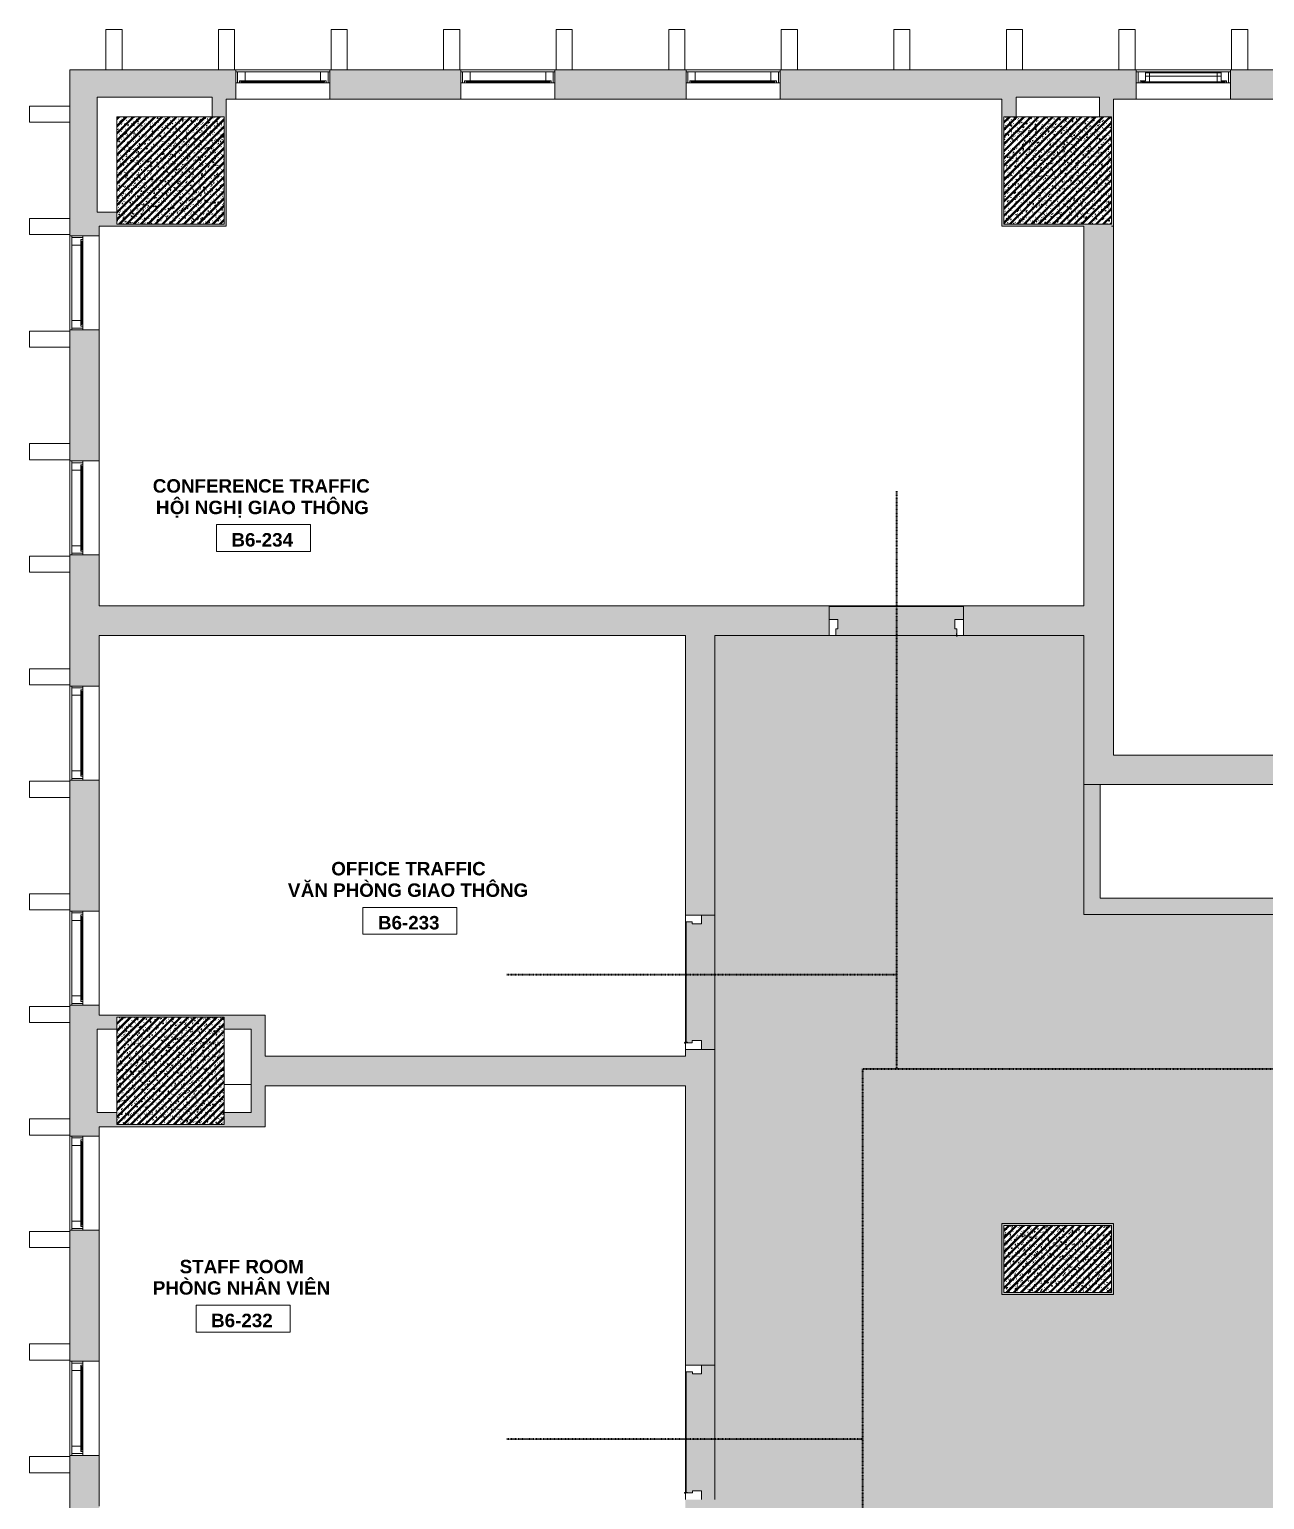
# Model space of a CAD drawing. Header units: millimetres. Extents: x -31340 to 17660, y 19597 to 75297.
# Drawn here: x -31340 to -22151, y 64357 to 75297 of the extents above; entities that cross this region are included whole.
import ezdxf

# ---------------------------------------------------------------- set-up
doc = ezdxf.new("R2010")
doc.units = ezdxf.units.MM
doc.linetypes.add('Dash', pattern=[6.35, 3.175, -3.175])
doc.linetypes.add('dash 1-1', pattern=[2, 1, -1])
for name, color, linetype, lineweight in [('A-AREA-IDEN', 2, 'Continuous', 9), ('A-DETL', 90, 'Continuous', 5), ('A-DOOR', 31, 'Continuous', 5), ('A-DOOR-FRAM', 31, 'Continuous', 5), ('A-FLOR', 192, 'Continuous', 5), ('A-FLOR-PATT', 8, 'Continuous', 5), ('A-GLAZ', 151, 'Continuous', 5), ('A-GLAZ-CWMG', 51, 'Continuous', 5), ('A-GLAZ-HDLN', 1, 'Dash', 5), ('A-WALL', 113, 'Continuous', 5), ('A-WALL-PATT', 111, 'Continuous', 5), ('S-COLS', 52, 'Continuous', 5)]:
    doc.layers.add(name, color=color, linetype=linetype, lineweight=lineweight)
doc.styles.add('Arial_B', font='arialbd.ttf', dxfattribs={"height": 100})
doc.styles.add('Arial_B_1', font='arialbd.ttf', dxfattribs={"height": 100})
pattern_1 = [(50, (0, 0), (63.763904, -5.57885), [6.668, -73.343]), (355, (0, 0), (-12.334876, 66.869514), [5.334, -58.674]), (100.451, (5.314, -0.465), (51.43036, 61.29098), [5.667, -62.332]), (46.184, (0, 17.78), (94.87722, -14.714836), [10.001, -110.014]), (96.636, (7.91, 16.55), (83.09115, 86.5993), [8.5, -93.497]), (351.184, (0, 17.78), (83.09204, 86.59928), [8.001, -88.011]), (21, (8.89, 13.335), (53.064487, -35.792726), [6.667, -73.342]), (326, (8.89, 13.335), (21.63066, 64.46546), [5.334, -58.674]), (71.451, (13.31, 10.35), (74.69646, 28.672367), [5.667, -62.332]), (37.5, (0, 0), (1.080413, 29.594271), [1.676, -56.286, 1.676, -57.887, -58.896]), (37.5, (0, 0), (1.080413, 29.594271), [-117.526, 1.676, -57.22]), (7.5, (0, 0), (23.386368, 35.063507), [1.676, -32.283, 1.676, -54.953, -22.447]), (7.5, (0, 0), (23.386368, 35.063507), [-90.589, 1.676, -20.771]), (327.5, (-19.825, 0), (47.456567, -2.0054684), [1.676, -20.549, 1.676, -67.666, -92.011]), (327.5, (-19.825, 0), (47.456567, -2.0054684), [-91.567, 1.676, -90.335]), (317.5, (-28.715, 0), (51.844948, 8.89904), [1.676, -27.216, 1.676, -44.374, -65.342]), (317.5, (-28.715, 0), (51.844948, 8.89904), [-74.943, 1.676, -63.665]), (45, (0, 0), (-26.715908, 26.715908), []), (45, (0, 10.89), (-26.715908, 26.715908), [])]

# ---------------------------------------------------------------- blocks, each defined once
blk = doc.blocks.new('M_Concrete-Rectangular-Column - C4 - 500 x 800mm-9522334-2nd Traffic Floor Plan - Pedestrian')
at = {"layer": 'S-COLS'}
h = blk.add_hatch(dxfattribs=at)
h.set_pattern_fill('FP_12', color=256, style=0, pattern_type=2)
h.set_pattern_definition([(320, (-66147, -23689.933), (-5.57885, -63.763904), [6.667, -73.342]), (265, (-66147, -23689.93), (66.869514, 12.334876), [5.334, -58.674]), (10.451, (-66147.465, -23695.25), (61.29098, -51.43036), [5.667, -62.332]), (316.184, (-66129.22, -23689.93), (-14.71484, -94.87722), [10.001, -110.014]), (6.636, (-66130.45, -23697.84), (86.5993, -83.09115), [8.5, -93.497]), (261.184, (-66129.22, -23689.93), (86.59928, -83.09204), [8.001, -88.011]), (291, (-66133.665, -23698.823), (-35.792726, -53.064487), [6.668, -73.343]), (236, (-66133.665, -23698.82), (64.46546, -21.63066), [5.334, -58.674]), (341.451, (-66136.65, -23703.245), (28.672367, -74.69646), [5.667, -62.332]), (307.5, (-66147, -23689.933), (29.594271, -1.080413), [1.676, -56.286, 1.676, -57.887, -58.896]), (307.5, (-66147, -23689.933), (29.594271, -1.080413), [-117.526, 1.676, -57.22]), (277.5, (-66147, -23689.933), (35.063507, -23.386368), [1.676, -32.283, 1.676, -54.953, -22.447]), (277.5, (-66147, -23689.933), (35.063507, -23.386368), [-90.589, 1.676, -20.771]), (237.5, (-66147, -23670.108), (-2.005468, -47.456567), [1.676, -20.549, 1.676, -67.666, -92.011]), (237.5, (-66147, -23670.108), (-2.005468, -47.456567), [-91.567, 1.676, -90.335]), (227.5, (-66147, -23661.22), (8.89904, -51.844948), [1.676, -27.216, 1.676, -44.374, -65.342]), (227.5, (-66147, -23661.22), (8.89904, -51.844948), [-74.943, 1.676, -63.665]), (315, (-66147, -23689.933), (26.715908, 26.715908), []), (315, (-66136.11, -23689.933), (26.715908, 26.715908), [])])
h.paths.add_polyline_path([(-250, -400), (250, -400), (250, 400), (-250, 400)])
at = {"layer": 'S-COLS', "lineweight": 15}
for p, q in [((250, 400), (-250, 400)), ((-250, 400), (-250, -400)), ((250, -400), (250, 400)), ((-250, -400), (250, -400))]:
    blk.add_line(p, q, dxfattribs=at)
blk = doc.blocks.new('DP3-D301 - DP3-D301-9166699-2nd Traffic Floor Plan - Pedestrian')
at = {"layer": 'A-DOOR'}
for p, q in [((447, -94), (447, -113)), ((450, -94), (447, -94)), ((450, -108), (450, -94))]:
    blk.add_line(p, q, dxfattribs=at)
for centre, radius, start, end in [((452, -108), 2.19, 183.0662, 239.0753), ((450, -113), 3, 180, 69.3211), ((450, -113), 3, 238.6638, 311.9935), ((450, -113), 3, 238.6638, 311.9935), ((450, -113), 3, 238.6638, 311.9935), ((450, -113), 3, 238.6638, 311.9935), ((450, -113), 3, 238.6638, 311.9935), ((450, -113), 3, 238.6638, 311.9935), ((450, -113), 3, 238.6638, 311.9935)]:
    blk.add_arc(centre, radius, start, end, dxfattribs=at)
at = {"layer": 'A-DOOR-FRAM'}
for p, q in [((-500, 10), (-435, 10)), ((-435, 10), (-435, -60)), ((435, 10), (500, 10)), ((435, -60), (435, 10)), ((-450, -60), (-450, -110)), ((-435, -60), (-450, -60)), ((450, -60), (435, -60)), ((450, -94), (450, -60)), ((-450, -110), (-500, -110)), ((500, -110), (451, -110))]:
    blk.add_line(p, q, dxfattribs=at)
blk = doc.blocks.new('DP3-D304 - DP3-D304-9424863-2nd Traffic Floor Plan - Pedestrian')
at = {"layer": 'A-DOOR'}
for p, q in [((-500, 10), (-435, 10)), ((-435, 10), (-435, -56)), ((435, 10), (500, 10)), ((435, -56), (435, 10)), ((-450, -56), (-450, -110)), ((-435, -56), (-450, -56)), ((450, -56), (435, -56)), ((447, -94), (447, -113)), ((450, -94), (447, -94)), ((450, -94), (450, -56)), ((450, -108), (450, -94)), ((-450, -110), (-500, -110)), ((500, -110), (451, -110))]:
    blk.add_line(p, q, dxfattribs=at)
for centre, radius, start, end in [((452, -108), 2.19, 183.0662, 239.0753), ((450, -113), 3, 180, 69.3211), ((450, -113), 3, 238.6638, 311.9935), ((450, -113), 3, 238.6638, 311.9935), ((450, -113), 3, 238.6638, 311.9935), ((450, -113), 3, 238.6638, 311.9935), ((450, -113), 3, 238.6638, 311.9935), ((450, -113), 3, 238.6638, 311.9935), ((450, -113), 3, 238.6638, 311.9935)]:
    blk.add_arc(centre, radius, start, end, dxfattribs=at)
blk = doc.blocks.new('DP3-D301 - DP3-D301-V10-2nd Traffic Floor Plan - Pedestrian')
at = {"layer": 'A-DOOR'}
for p, q in [((447, -94), (447, -113)), ((450, -94), (447, -94)), ((450, -108), (450, -94))]:
    blk.add_line(p, q, dxfattribs=at)
for centre, radius, start, end in [((452, -108), 2.19, 183.0662, 239.0753), ((450, -113), 3, 180, 69.3211), ((450, -113), 3, 238.6638, 311.9935), ((450, -113), 3, 238.6638, 311.9935), ((450, -113), 3, 238.6638, 311.9935), ((450, -113), 3, 238.6638, 311.9935), ((450, -113), 3, 238.6638, 311.9935), ((450, -113), 3, 238.6638, 311.9935), ((450, -113), 3, 238.6638, 311.9935)]:
    blk.add_arc(centre, radius, start, end, dxfattribs=at)
at = {"layer": 'A-DOOR-FRAM'}
for p, q in [((-500, 10), (-435, 10)), ((-435, 10), (-435, -60)), ((435, 10), (500, 10)), ((435, -60), (435, 10)), ((-450, -60), (-450, -110)), ((-435, -60), (-450, -60)), ((450, -60), (435, -60)), ((450, -94), (450, -60)), ((-450, -110), (-500, -110)), ((500, -110), (451, -110))]:
    blk.add_line(p, q, dxfattribs=at)
blk = doc.blocks.new('VGU_CLUSTER_W1C - W2C - VGU_CLUSTER_W1C-8570440-2nd Traffic Floor Plan - Pedestrian')
at = {"layer": 'A-GLAZ', "lineweight": 9}
for p, q in [((-350, -12), (-337, -12)), ((-337, -95), (-350, -95)), ((-337, -12), (-322, -12)), ((-337, -95), (-337, -12)), ((-337, -12), (-337, -95)), ((-281, -95), (-337, -95)), ((-322, -12), (-322, -28)), ((-322, -28), (-281, -28)), ((-311, -21), (-251, -21)), ((-311, -28), (-311, -21)), ((-281, -28), (-311, -28)), ((-251, -21), (-251, -28)), ((251, -21), (311, -21)), ((251, -28), (251, -21)), ((281, -28), (322, -28)), ((311, -28), (281, -28)), ((337, -95), (281, -95)), ((311, -21), (311, -28)), ((322, -12), (337, -12)), ((322, -28), (322, -12)), ((337, -12), (337, -95)), ((337, -12), (350, -12)), ((337, -95), (337, -12)), ((350, -95), (337, -95))]:
    blk.add_line(p, q, dxfattribs=at)
at = {"layer": 'A-GLAZ'}
for p, q in [((-322, -12), (322, -12)), ((-281, -28), (281, -28)), ((-281, -28), (-281, -95)), ((281, -95), (-281, -95)), ((-251, -21), (251, -21)), ((281, -28), (281, -95))]:
    blk.add_line(p, q, dxfattribs=at)
blk = doc.blocks.new('VGU_CLUSTER_W1C - W2C - VGU_CLUSTER_W1C-8560554-2nd Traffic Floor Plan - Pedestrian')
at = {"layer": 'A-GLAZ', "lineweight": 9}
for p, q in [((-337, 95), (-350, 95)), ((-350, 12), (-337, 12)), ((-337, 95), (-337, 12)), ((-281, 95), (-337, 95)), ((-337, 12), (-337, 95)), ((-337, 12), (-322, 12)), ((-322, 12), (-322, 28)), ((-322, 28), (-281, 28)), ((-281, 28), (-311, 28)), ((-311, 28), (-311, 21)), ((-311, 21), (-251, 21)), ((-251, 21), (-251, 28)), ((251, 28), (251, 21)), ((251, 21), (311, 21)), ((337, 95), (281, 95)), ((281, 28), (322, 28)), ((311, 28), (281, 28)), ((311, 21), (311, 28)), ((322, 28), (322, 12)), ((322, 12), (337, 12)), ((337, 12), (337, 95)), ((350, 95), (337, 95)), ((337, 95), (337, 12)), ((337, 12), (350, 12))]:
    blk.add_line(p, q, dxfattribs=at)
at = {"layer": 'A-GLAZ'}
for p, q in [((-322, 12), (322, 12)), ((-281, 95), (281, 95)), ((-281, 95), (-281, 28)), ((281, 28), (-281, 28)), ((-251, 21), (251, 21)), ((281, 95), (281, 28))]:
    blk.add_line(p, q, dxfattribs=at)
blk = doc.blocks.new('VGU_CLUSTER_W1B - W2B - W3B - VGU_CLUSTER_W1B-12354645-2nd Traffic Floor Plan - Pedestrian')
at = {"layer": 'A-GLAZ', "lineweight": 9}
for p, q in [((-337, 95), (-350, 95)), ((-350, 12), (-337, 12)), ((-337, 95), (-337, 12)), ((-281, 95), (-337, 95)), ((-337, 12), (-337, 95)), ((-337, 12), (-322, 12)), ((-322, 12), (-322, 28)), ((-322, 28), (-281, 28)), ((-281, 28), (-311, 28)), ((-311, 28), (-311, 21)), ((-311, 21), (-251, 21)), ((-281, 28), (-281, 95)), ((-281, 88), (-281, 28)), ((-251, 88), (-281, 88)), ((281, 88), (-281, 88)), ((-281, 88), (-281, 63)), ((-281, 63), (281, 63)), ((-251, 21), (-251, 88)), ((281, 88), (251, 88)), ((251, 88), (251, 21)), ((251, 21), (311, 21)), ((337, 95), (281, 95)), ((281, 95), (281, 28)), ((281, 28), (281, 88)), ((281, 63), (281, 88)), ((311, 28), (281, 28)), ((281, 28), (322, 28)), ((311, 21), (311, 28)), ((322, 28), (322, 12)), ((322, 12), (337, 12)), ((337, 12), (337, 95)), ((350, 95), (337, 95)), ((337, 95), (337, 12)), ((337, 12), (350, 12))]:
    blk.add_line(p, q, dxfattribs=at)
at = {"layer": 'A-GLAZ'}
for p, q in [((-322, 12), (322, 12)), ((281, 95), (-281, 95)), ((-251, 21), (251, 21))]:
    blk.add_line(p, q, dxfattribs=at)
at = {"layer": 'A-GLAZ-HDLN'}
for p, q in [((-13, 95), (0, 95)), ((-13, 12), (0, 12)), ((13, 95), (0, 95)), ((13, 12), (0, 12))]:
    blk.add_line(p, q, dxfattribs=at)
blk = doc.blocks.new('Room Tag - Room Tag-8377849-2nd Traffic Floor Plan - Pedestrian')
at = {"layer": 'A-AREA-IDEN'}
for p, q in [((-7, -0.80625), (-7, -4.80625)), ((-7, -0.80625), (7, -0.80625)), ((7, -0.80625), (7, -4.80625)), ((-7, -4.80625), (7, -4.80625))]:
    blk.add_line(p, q, dxfattribs=at)

msp = doc.modelspace()

# ---------------------------------------------------------------- hatches: boundary and pattern name
at = {"layer": 'A-FLOR-PATT'}
h = msp.add_hatch(color=11, dxfattribs=at)
h.paths.add_polyline_path([(-5115, 20117), (-3805, 20117), (-3805, 21062), (-3375, 21062), (-3375, 22637), (-3272, 22637), (-3274, 22638), (-3275, 22640), (-3275, 22699), (-3274, 22701), (-3272, 22702), (-3208, 22702), (-3206, 22701), (-3205, 22699), (-3205, 22690), (-3204, 22688), (-3202, 22687), (-3158, 22687), (-3156, 22686), (-3155, 22684), (-3155, 22640), (-3156, 22638), (-3158, 22637), (-3155, 22637), (-3155, 23584), (-3171, 23584), (-3171, 23587), (-3202, 23587), (-3204, 23586), (-3205, 23584), (-3205, 23575), (-3206, 23573), (-3208, 23572), (-3272, 23572), (-3274, 23573), (-3275, 23575), (-3275, 23634), (-3274, 23636), (-3272, 23637), (-3375, 23637), (-3375, 26947), (-3790, 26947), (-3790, 26932), (-3805, 26932), (-3805, 27762), (-3790, 27762), (-3790, 27747), (-3375, 27747), (-3375, 27847), (-3372, 27847), (-3374, 27848), (-3375, 27850), (-3375, 27894), (-3374, 27896), (-3372, 27897), (-3360, 27897), (-3360, 28497), (-3372, 28497), (-3374, 28498), (-3375, 28500), (-3375, 28544), (-3374, 28546), (-3372, 28547), (-3375, 28547), (-3375, 31072), (2875, 31072), (2875, 24752), (3975, 24752), (3975, 24742), (5975, 24742), (5975, 24752), (6145, 24752), (6145, 31132), (6408, 31132), (6406, 31133), (6405, 31135), (6405, 31194), (6406, 31196), (6408, 31197), (6472, 31197), (6474, 31196), (6475, 31194), (6475, 31185), (6476, 31183), (6479, 31182), (6509, 31182), (6509, 31185), (6525, 31185), (6525, 32979), (6509, 32979), (6509, 32982), (6478, 32982), (6476, 32981), (6475, 32979), (6475, 32970), (6474, 32968), (6472, 32967), (6408, 32967), (6406, 32968), (6405, 32970), (6405, 33029), (6406, 33031), (6408, 33032), (6145, 33032), (6145, 34042), (-2975, 34042), (-2975, 33532), (-3805, 33532), (-3805, 54562), (-2975, 54562), (-2975, 54052), (-1290, 54052), (-1290, 54789), (-1292, 54787), (-1294, 54787), (-1295, 54788), (-1295, 54792), (-1293, 54793), (-1290, 54793), (-1290, 60432), (-1625, 60432), (-1625, 60532), (-1690, 60532), (-1690, 60602), (-1675, 60602), (-1675, 60636), (-1678, 60636), (-1677, 60657), (-1676, 60658), (-1672, 60657), (-1672, 60655), (-1673, 60653), (-1673, 60652), (-1290, 60652), (-1291, 66510), (-1292, 66509), (-1295, 66509), (-1295, 66510), (-1295, 66514), (-1293, 66515), (-1274, 66515), (-1274, 66512), (-1105, 66512), (-1105, 65972), (4458, 65973), (4457, 65974), (4458, 65977), (4458, 65977), (4462, 65977), (4463, 65975), (4463, 65972), (5957, 65972), (5958, 65977), (5959, 65978), (5963, 65977), (5963, 65974), (5962, 65973), (5962, 65972), (8558, 65973), (8557, 65974), (8558, 65977), (8558, 65977), (8562, 65977), (8563, 65975), (8563, 65972), (10057, 65972), (10058, 65977), (10059, 65978), (10063, 65977), (10063, 65974), (10062, 65973), (10062, 65972), (13510, 65972), (13510, 68712), (11640, 68712), (11640, 68812), (11575, 68812), (11575, 68882), (11590, 68882), (11590, 68917), (10693, 68917), (10693, 68916), (10690, 68916), (10690, 68882), (10705, 68882), (10705, 68812), (10640, 68812), (10640, 68712), (10320, 68712), (10320, 68815), (10319, 68813), (10317, 68812), (10258, 68812), (10256, 68813), (10255, 68815), (10255, 68879), (10256, 68881), (10258, 68882), (10267, 68882), (10269, 68883), (10270, 68885), (10270, 68916), (10267, 68916), (10267, 68927), (9370, 68927), (9370, 68885), (9371, 68883), (9373, 68882), (9382, 68882), (9384, 68881), (9385, 68879), (9385, 68815), (9384, 68813), (9382, 68812), (9323, 68812), (9321, 68813), (9320, 68815), (9320, 68712), (5545, 68712), (5545, 68815), (5544, 68813), (5542, 68812), (5483, 68812), (5481, 68813), (5480, 68815), (5480, 68879), (5481, 68881), (5483, 68882), (5492, 68882), (5494, 68883), (5495, 68885), (5495, 68927), (4698, 68927), (4698, 68916), (4695, 68916), (4695, 68885), (4696, 68883), (4698, 68882), (4707, 68882), (4709, 68881), (4710, 68879), (4710, 68815), (4709, 68813), (4707, 68812), (4648, 68812), (4646, 68813), (4645, 68815), (4645, 68712), (-1105, 68712), (-1105, 68312), (-1274, 68312), (-1274, 68309), (-1295, 68310), (-1296, 68310), (-1295, 68315), (-1292, 68315), (-1291, 68314), (-1290, 68314), (-1290, 68712), (-3375, 68712), (-3375, 71542), (-2875, 71542), (-2875, 71492), (-2860, 71492), (-2860, 71422), (-2925, 71422), (-2925, 71412), (-1925, 71412), (-1925, 71422), (-1990, 71422), (-1990, 71492), (-1975, 71492), (-1975, 71526), (-1978, 71526), (-1977, 71547), (-1976, 71548), (-1972, 71547), (-1972, 71544), (-1973, 71543), (-1973, 71542), (-1435, 71542), (-1435, 73062), (-1980, 73062), (-1980, 73132), (-1965, 73132), (-1965, 73182), (-1915, 73182), (-1915, 73192), (-2915, 73192), (-2915, 73182), (-2866, 73182), (-2868, 73184), (-2868, 73186), (-2867, 73187), (-2863, 73187), (-2862, 73185), (-2862, 73166), (-2865, 73166), (-2865, 73132), (-2850, 73132), (-2850, 73062), (-3375, 73062), (-3375, 73832), (-3805, 73832), (-3805, 74777), (-5175, 74777), (-5175, 73062), (-5470, 73062), (-5470, 73132), (-5455, 73132), (-5455, 73166), (-5458, 73166), (-5457, 73187), (-5456, 73188), (-5452, 73187), (-5452, 73184), (-5453, 73183), (-5453, 73182), (-5405, 73182), (-5405, 73192), (-6405, 73192), (-6405, 73182), (-6355, 73182), (-6355, 73132), (-6340, 73132), (-6340, 73062), (-6405, 73062), (-6405, 71542), (-5175, 71542), (-5175, 68702), (-5890, 68702), (-5890, 68712), (-7090, 68712), (-7090, 68702), (-8290, 68702), (-8290, 68712), (-9490, 68712), (-9490, 68702), (-10205, 68702), (-10205, 68712), (-11390, 68712), (-11390, 69677), (-11539, 69677), (-11537, 69675), (-11537, 69673), (-11538, 69672), (-11542, 69672), (-11543, 69674), (-11543, 69677), (-12830, 69677), (-12830, 68712), (-20045, 68712), (-20045, 69677), (-20224, 69677), (-20222, 69675), (-20222, 69673), (-20223, 69672), (-20227, 69672), (-20228, 69674), (-20228, 69677), (-21722, 69677), (-21722, 69672), (-21723, 69671), (-21727, 69672), (-21728, 69674), (-21727, 69676), (-21727, 69677), (-21905, 69677), (-21905, 68712), (-23495, 68712), (-23495, 70787), (-24439, 70787), (-24437, 70785), (-24437, 70783), (-24438, 70782), (-24442, 70782), (-24443, 70784), (-24443, 70803), (-24440, 70803), (-24440, 70837), (-24455, 70837), (-24455, 70907), (-24390, 70907), (-24390, 71002), (-25390, 71002), (-25390, 70907), (-25325, 70907), (-25325, 70837), (-25340, 70837), (-25340, 70787), (-26240, 70787), (-26240, 68707), (-26340, 68707), (-26340, 68642), (-26410, 68642), (-26410, 68657), (-26455, 68657), (-26455, 67760), (-26444, 67760), (-26444, 67757), (-26410, 67757), (-26410, 67772), (-26340, 67772), (-26340, 67707), (-26240, 67707), (-26240, 65357), (-26340, 65357), (-26340, 65292), (-26406, 65292), (-26406, 65307), (-26455, 65307), (-26455, 64410), (-26444, 64410), (-26444, 64407), (-26406, 64407), (-26406, 64422), (-26340, 64422), (-26340, 64357), (-26240, 64357), (-26240, 64037), (-26340, 64037), (-26340, 63972), (-26410, 63972), (-26410, 63987), (-26444, 63987), (-26444, 63984), (-26455, 63984), (-26455, 63087), (-26410, 63087), (-26410, 63102), (-26340, 63102), (-26340, 63037), (-26240, 63037), (-26240, 60552), (-26056, 60552), (-26058, 60554), (-26058, 60556), (-26057, 60557), (-26053, 60557), (-26052, 60555), (-26052, 60536), (-26055, 60536), (-26055, 60502), (-26040, 60502), (-26040, 60432), (-26240, 60432), (-26240, 58657), (-26340, 58657), (-26340, 58592), (-26410, 58592), (-26410, 58607), (-26455, 58607), (-26455, 57710), (-26444, 57710), (-26444, 57707), (-26410, 57707), (-26410, 57722), (-26340, 57722), (-26340, 57657), (-26240, 57657), (-26240, 55307), (-26340, 55307), (-26340, 55242), (-26410, 55242), (-26410, 55257), (-26455, 55257), (-26455, 54360), (-26444, 54360), (-26444, 54357), (-26410, 54357), (-26410, 54372), (-26340, 54372), (-26340, 54307), (-26240, 54307), (-26240, 53987), (-26340, 53987), (-26340, 53922), (-26410, 53922), (-26410, 53937), (-26444, 53937), (-26444, 53934), (-26455, 53934), (-26455, 53037), (-26410, 53037), (-26410, 53052), (-26340, 53052), (-26340, 52987), (-26240, 52987), (-26240, 48607), (-26340, 48607), (-26340, 48542), (-26410, 48542), (-26410, 48557), (-26455, 48557), (-26455, 47660), (-26444, 47660), (-26444, 47657), (-26410, 47657), (-26410, 47672), (-26340, 47672), (-26340, 47607), (-26240, 47607), (-26240, 47287), (-26340, 47287), (-26340, 47222), (-26410, 47222), (-26410, 47237), (-26444, 47237), (-26444, 47234), (-26455, 47234), (-26455, 46337), (-26410, 46337), (-26410, 46352), (-26340, 46352), (-26340, 46287), (-26240, 46287), (-26240, 41907), (-26340, 41907), (-26340, 41842), (-26410, 41842), (-26410, 41857), (-26455, 41857), (-26455, 40960), (-26444, 40960), (-26444, 40957), (-26410, 40957), (-26410, 40972), (-26340, 40972), (-26340, 40907), (-26240, 40907), (-26240, 40587), (-26340, 40587), (-26340, 40522), (-26410, 40522), (-26410, 40537), (-26444, 40537), (-26444, 40534), (-26455, 40534), (-26455, 39637), (-26410, 39637), (-26410, 39652), (-26340, 39652), (-26340, 39587), (-26240, 39587), (-26240, 35207), (-26340, 35207), (-26340, 35142), (-26410, 35142), (-26410, 35157), (-26455, 35157), (-26455, 34260), (-26444, 34260), (-26444, 34257), (-26410, 34257), (-26410, 34272), (-26340, 34272), (-26340, 34207), (-26240, 34207), (-26240, 33887), (-26340, 33887), (-26340, 33822), (-26410, 33822), (-26410, 33837), (-26444, 33837), (-26444, 33834), (-26455, 33834), (-26455, 32937), (-26410, 32937), (-26410, 32952), (-26340, 32952), (-26340, 32887), (-26240, 32887), (-26240, 28507), (-26340, 28507), (-26340, 28442), (-26410, 28442), (-26410, 28457), (-26455, 28457), (-26455, 27560), (-26444, 27560), (-26444, 27557), (-26410, 27557), (-26410, 27572), (-26340, 27572), (-26340, 27507), (-26240, 27507), (-26240, 27187), (-26340, 27187), (-26340, 27122), (-26410, 27122), (-26410, 27137), (-26444, 27137), (-26444, 27134), (-26455, 27134), (-26455, 26237), (-26410, 26237), (-26410, 26252), (-26340, 26252), (-26340, 26187), (-26240, 26187), (-26240, 24107), (-25355, 24107), (-25355, 24007), (-25290, 24007), (-25290, 23937), (-25305, 23937), (-25305, 23891), (-24408, 23891), (-24408, 23903), (-24405, 23903), (-24405, 23937), (-24420, 23937), (-24420, 24007), (-24355, 24007), (-24355, 24107), (-24105, 24107), (-24105, 31072), (-23275, 31072), (-23275, 30077), (-23126, 30077), (-23128, 30079), (-23128, 30081), (-23127, 30082), (-23123, 30082), (-23122, 30080), (-23122, 30077), (-21628, 30078), (-21627, 30082), (-21626, 30083), (-21622, 30082), (-21622, 30079), (-21623, 30078), (-21623, 30077), (-21475, 30077), (-21475, 31072), (-12095, 31072), (-12095, 30077), (-11947, 30078), (-11948, 30079), (-11947, 30082), (-11947, 30082), (-11943, 30082), (-11942, 30080), (-11942, 30077), (-10448, 30077), (-10447, 30082), (-10446, 30083), (-10442, 30082), (-10442, 30079), (-10443, 30078), (-10443, 30077), (-10295, 30077), (-10295, 31072), (-6625, 31072), (-6625, 31352), (-6525, 31352), (-6525, 31417), (-6455, 31417), (-6455, 31402), (-6421, 31402), (-6421, 31405), (-6400, 31404), (-6399, 31404), (-6400, 31399), (-6402, 31399), (-6404, 31400), (-6405, 31400), (-6405, 31072), (-5175, 31072), (-5175, 26557), (-6920, 26557), (-6920, 24957), (-5175, 24957), (-5175, 20117)])
h.paths.add_polyline_path([(-3158, 23587), (-3155, 23587), (-3155, 23588), (-3155, 23637), (-3158, 23637), (-3156, 23636), (-3155, 23634), (-3155, 23589), (-3156, 23588), (-3158, 23587)])
h.paths.add_polyline_path([(-3555, 30424), (-3555, 30445), (-3515, 30471), (-3504, 30478), (-3494, 30488), (-3491, 30497), (-3490, 30507), (-3490, 30530), (-3555, 30530), (-3555, 30548), (-3407, 30548), (-3407, 30484), (-3411, 30455), (-3416, 30446), (-3425, 30439), (-3436, 30434), (-3448, 30433), (-3462, 30435), (-3474, 30443), (-3483, 30455), (-3488, 30474), (-3496, 30463), (-3515, 30448), (-3520, 30445)])
h.paths.add_polyline_path([(-3448, 30451), (-3438, 30454), (-3432, 30459), (-3427, 30469), (-3425, 30484), (-3425, 30530), (-3471, 30530), (-3471, 30488), (-3469, 30467), (-3461, 30455), (-3454, 30453)])
h.paths.add_polyline_path([(-3407, 30580), (-3555, 30580), (-3555, 30599), (-3485, 30599), (-3485, 30677), (-3555, 30677), (-3555, 30696), (-3407, 30696), (-3407, 30677), (-3467, 30677), (-3467, 30599), (-3407, 30599)])
h.paths.add_polyline_path([(6522, 31132), (6525, 31132), (6525, 31134), (6525, 31133)])
h.paths.add_polyline_path([(6525, 31179), (6525, 31182), (6524, 31182), (6522, 31182), (6524, 31181), (6525, 31179)])
h.paths.add_polyline_path([(6524, 32982), (6525, 32983), (6525, 32984), (6524, 32983), (6522, 32982)])
h.paths.add_polyline_path([(6525, 33029), (6525, 33032), (6522, 33032), (6524, 33031)])
h.paths.add_polyline_path([(-6455, 33187), (-6525, 33187), (-6525, 33252), (-6625, 33252), (-6625, 33532), (-10605, 33532), (-10605, 35747), (-23275, 35747), (-23275, 33532), (-24105, 33532), (-24105, 34362), (-23495, 34362), (-23495, 35747), (-24105, 35747), (-24105, 35967), (-21905, 35967), (-21905, 61417), (-23275, 61417), (-23275, 60432), (-24270, 60432), (-24270, 60502), (-24255, 60502), (-24255, 60536), (-24258, 60536), (-24257, 60557), (-24256, 60558), (-24252, 60557), (-24252, 60555), (-24253, 60553), (-24253, 60552), (-24105, 60552), (-24105, 61637), (-21905, 61637), (-21905, 66412), (-5175, 66412), (-5175, 60652), (-3805, 60652), (-3805, 61262), (-2975, 61262), (-2975, 60652), (-2575, 60652), (-2575, 60602), (-2560, 60602), (-2560, 60532), (-2625, 60532), (-2625, 60432), (-5175, 60432), (-5175, 33532), (-6405, 33532), (-6405, 33203), (-6403, 33205), (-6401, 33205), (-6400, 33204), (-6400, 33200), (-6402, 33199), (-6421, 33199), (-6421, 33202), (-6455, 33202), (-6455, 33199)])
h.paths.add_polyline_path([(-16490, 33532), (-17305, 33532), (-17305, 34362), (-16475, 34362), (-16475, 33532)])
h.paths.add_polyline_path([(-23290, 40332), (-24105, 40332), (-24105, 41162), (-23275, 41162), (-23275, 40332)])
h.paths.add_polyline_path([(-3985, 46554), (-3985, 46575), (-3945, 46601), (-3934, 46608), (-3924, 46618), (-3921, 46627), (-3920, 46637), (-3920, 46660), (-3985, 46660), (-3985, 46678), (-3837, 46678), (-3837, 46614), (-3841, 46585), (-3846, 46576), (-3855, 46569), (-3866, 46564), (-3878, 46563), (-3892, 46565), (-3904, 46573), (-3913, 46585), (-3918, 46604), (-3926, 46593), (-3945, 46578), (-3950, 46575)])
h.paths.add_polyline_path([(-3878, 46581), (-3869, 46583), (-3862, 46589), (-3857, 46599), (-3855, 46618), (-3855, 46660), (-3902, 46660), (-3901, 46614), (-3899, 46597), (-3891, 46585), (-3884, 46583)])
h.paths.add_polyline_path([(-3837, 46710), (-3985, 46710), (-3985, 46729), (-3915, 46729), (-3915, 46807), (-3985, 46807), (-3985, 46826), (-3837, 46826), (-3837, 46807), (-3897, 46807), (-3897, 46729), (-3837, 46729)])
h.paths.add_polyline_path([(-23290, 47032), (-24105, 47032), (-24105, 47862), (-23275, 47862), (-23275, 47032)])
h.paths.add_polyline_path([(-24105, 53732), (-24105, 54562), (-23275, 54562), (-23275, 53732), (-24090, 53732)])
h.paths.add_polyline_path([(-3790, 65882), (-3805, 65882), (-3805, 66412), (-2975, 66412), (-2975, 65882), (-3349, 65882)])
h.paths.add_polyline_path([(-24083, 65882), (-24105, 65882), (-24105, 66412), (-23275, 66412), (-23275, 65882), (-23495, 65882)])
h.paths.add_polyline_path([(6160, 67532), (6145, 67532), (6145, 68347), (6975, 68347), (6975, 67532), (6960, 67532)])
h.paths.add_polyline_path([(-2833, 68532), (-2851, 68532), (-2851, 68680), (-2787, 68680), (-2758, 68676), (-2748, 68670), (-2742, 68662), (-2737, 68651), (-2736, 68639), (-2738, 68625), (-2746, 68613), (-2758, 68604), (-2777, 68599), (-2766, 68591), (-2751, 68572), (-2727, 68532), (-2748, 68532), (-2771, 68568), (-2781, 68583), (-2791, 68593), (-2800, 68596), (-2810, 68597), (-2833, 68597), (-2833, 68596)])
h.paths.add_polyline_path([(-2883, 68532), (-2902, 68532), (-2902, 68602), (-2980, 68602), (-2980, 68532), (-2999, 68532), (-2999, 68680), (-2980, 68680), (-2980, 68620), (-2902, 68620), (-2902, 68680), (-2883, 68680), (-2883, 68597)])
h.paths.add_polyline_path([(-2833, 68615), (-2787, 68616), (-2770, 68618), (-2758, 68626), (-2754, 68639), (-2756, 68648), (-2762, 68655), (-2772, 68660), (-2791, 68662), (-2833, 68662)])
h.paths.add_polyline_path([(4745, 68932), (6145, 68932), (6145, 71422), (5545, 71422), (5545, 71525), (5544, 71523), (5542, 71522), (5483, 71522), (5481, 71523), (5480, 71525), (5480, 71589), (5481, 71591), (5483, 71592), (5492, 71592), (5494, 71593), (5495, 71595), (5495, 71639), (5496, 71641), (5498, 71642), (5542, 71642), (5544, 71641), (5545, 71639), (5545, 71642), (6145, 71642), (6145, 74777), (4545, 74777), (4545, 71642), (4645, 71642), (4645, 71639), (4646, 71641), (4648, 71642), (4692, 71642), (4694, 71640), (4695, 71640), (4694, 71642), (4692, 71644), (4692, 71646), (4693, 71647), (4697, 71647), (4698, 71645), (4698, 71626), (4695, 71626), (4695, 71595), (4696, 71593), (4698, 71592), (4707, 71592), (4709, 71591), (4710, 71589), (4710, 71525), (4709, 71523), (4707, 71522), (4648, 71522), (4646, 71523), (4645, 71525), (4645, 71422), (4545, 71422), (4545, 68932), (4694, 68932), (4692, 68934), (4692, 68936), (4693, 68937), (4697, 68937), (4698, 68935), (4698, 68932)])
h.paths.add_polyline_path([(6085, 69102), (5585, 69102), (5585, 71102), (6085, 71102), (6085, 70217)])
h.paths.add_polyline_path([(5901, 71817), (5585, 71817), (5585, 73817), (6085, 73817), (6085, 71817)])
at = {"layer": 'A-WALL-PATT'}
for points in [[(-30835, 73937), (-30835, 74997), (-31040, 74997), (-31040, 73937)], [(-29980, 74792), (-29980, 74997), (-30835, 74997), (-30835, 74792)], [(-29875, 74647), (-29875, 74997), (-29980, 74997), (-29980, 74647), (-29890, 74647)], [(-24090, 74647), (-24000, 74647), (-24000, 74997), (-24105, 74997), (-24105, 74647)], [(-23380, 74792), (-23275, 74792), (-23275, 74997), (-24000, 74997), (-24000, 74792)], [(-23380, 74647), (-23275, 74647), (-23275, 74792), (-23380, 74792), (-23380, 74777)], [(-29875, 73832), (-29875, 74647), (-29890, 74647), (-29890, 73832)], [(-24090, 73832), (-24090, 74647), (-24105, 74647), (-24105, 73832)], [(-23275, 73832), (-23275, 74647), (-23290, 74647), (-23290, 73832)], [(-30690, 73832), (-30690, 73937), (-31040, 73937), (-31040, 73832), (-30820, 73832)], [(-29942, 73832), (-29890, 73832), (-29890, 73847), (-30690, 73847), (-30690, 73832)], [(-23290, 73832), (-23290, 73847), (-24090, 73847), (-24090, 73832), (-23495, 73832)], [(-23495, 69677), (-23275, 69677), (-23275, 73832), (-23495, 73832), (-23495, 69897)], [(-30820, 70787), (-26460, 70787), (-26460, 71007), (-30820, 71007)], [(-23375, 68712), (-23375, 69677), (-23495, 69677), (-23495, 68712)], [(-21905, 68712), (-21905, 68832), (-23375, 68832), (-23375, 68712), (-22025, 68712)], [(-31040, 67857), (-30690, 67857), (-30690, 67962), (-31040, 67962), (-31040, 67871)], [(-29942, 67947), (-29890, 67947), (-29890, 67962), (-30690, 67962), (-30690, 67947)], [(-29585, 67857), (-29585, 67962), (-29890, 67962), (-29890, 67857), (-29690, 67857)], [(-30835, 67857), (-31040, 67857), (-31040, 67237), (-30835, 67237)], [(-29585, 67237), (-29585, 67857), (-29690, 67857), (-29690, 67237)], [(-26474, 67437), (-26460, 67437), (-26460, 67657), (-29585, 67657), (-29585, 67437), (-28786, 67437)], [(-30690, 67132), (-30690, 67237), (-31040, 67237), (-31040, 67132), (-30820, 67132)], [(-29585, 67132), (-29585, 67237), (-29890, 67237), (-29890, 67132), (-29690, 67132)], [(-29942, 67132), (-29890, 67132), (-29890, 67147), (-30690, 67147), (-30690, 67132)], [(-24105, 66397), (-23275, 66397), (-23275, 66412), (-24105, 66412)], [(-24090, 65897), (-24090, 66397), (-24105, 66397), (-24105, 65897)], [(-23275, 65882), (-23275, 66397), (-23290, 66397), (-23290, 65882)], [(-24105, 65882), (-23290, 65882), (-23290, 65897), (-24105, 65897)]]:
    msp.add_hatch(color=256, dxfattribs=at).paths.add_polyline_path(points)
h = msp.add_hatch(color=256, dxfattribs=at)
h.paths.add_polyline_path([(-29105, 74777), (-28130, 74777), (-28130, 74997), (-29105, 74997), (-29105, 74908)])
h.paths.add_polyline_path([(-24105, 74777), (-24105, 74997), (-25755, 74997), (-25755, 74777), (-24161, 74777)])
h.paths.add_polyline_path([(-29875, 74777), (-29805, 74777), (-29805, 74997), (-29875, 74997), (-29875, 74908)])
h.paths.add_polyline_path([(-27430, 74777), (-26455, 74777), (-26455, 74997), (-27430, 74997), (-27430, 74908)])
h = msp.add_hatch(color=256, dxfattribs=at)
h.paths.add_polyline_path([(-19055, 74777), (-18080, 74777), (-18080, 74997), (-19055, 74997), (-19055, 74908)])
h.paths.add_polyline_path([(-19755, 74777), (-19755, 74997), (-20730, 74997), (-20730, 74777)])
h.paths.add_polyline_path([(-23105, 74777), (-23105, 74997), (-23275, 74997), (-23275, 74777)])
h.paths.add_polyline_path([(-21430, 74777), (-21430, 74997), (-22405, 74997), (-22405, 74777), (-21849, 74777)])
h.paths.add_polyline_path([(-17290, 74777), (-17290, 74997), (-17380, 74997), (-17380, 74777)])
h = msp.add_hatch(color=256, dxfattribs=at)
h.paths.add_polyline_path([(-31040, 67962), (-30820, 67962), (-30820, 68036), (-31040, 68036)])
h.paths.add_polyline_path([(-31040, 68736), (-30820, 68736), (-30820, 69711), (-31040, 69711), (-31040, 69044)])
h.paths.add_polyline_path([(-30820, 70411), (-30820, 71386), (-31040, 71386), (-31040, 70411)])
h.paths.add_polyline_path([(-31040, 72086), (-30820, 72086), (-30820, 73061), (-31040, 73061), (-31040, 72562)])
h.paths.add_polyline_path([(-30820, 73761), (-30820, 73832), (-31040, 73832), (-31040, 73761)])
h = msp.add_hatch(color=256, dxfattribs=at)
h.paths.add_polyline_path([(-26240, 70787), (-25390, 70787), (-25390, 71007), (-26460, 71007), (-26460, 70787)])
h.paths.add_polyline_path([(-24161, 70787), (-23495, 70787), (-23495, 71007), (-24390, 71007), (-24390, 70787)])
h = msp.add_hatch(color=256, dxfattribs=at)
h.paths.add_polyline_path([(-26460, 60407), (-26240, 60407), (-26240, 63037), (-26460, 63037), (-26460, 60432)])
h.paths.add_polyline_path([(-26240, 64037), (-26240, 64357), (-26460, 64357), (-26460, 64037)])
h.paths.add_polyline_path([(-26460, 65357), (-26240, 65357), (-26240, 67707), (-26460, 67707), (-26460, 65526)])
h.paths.add_polyline_path([(-26460, 68707), (-26240, 68707), (-26240, 70787), (-26460, 70787), (-26460, 70217)])
h = msp.add_hatch(color=256, dxfattribs=at)
h.paths.add_polyline_path([(-11490, 69677), (-10205, 69677), (-10205, 69897), (-11490, 69897)])
h.paths.add_polyline_path([(-12599, 69677), (-12490, 69677), (-12490, 69897), (-20175, 69897), (-20175, 69677), (-14911, 69677)])
h.paths.add_polyline_path([(-23275, 69677), (-21775, 69677), (-21775, 69897), (-23275, 69897)])
h = msp.add_hatch(color=256, dxfattribs=at)
h.paths.add_polyline_path([(-30820, 61262), (-30820, 61336), (-31040, 61336), (-31040, 61262)])
h.paths.add_polyline_path([(-31040, 62036), (-30820, 62036), (-30820, 63011), (-31040, 63011)])
h.paths.add_polyline_path([(-31040, 63711), (-30820, 63711), (-30820, 64686), (-31040, 64686), (-31040, 64087)])
h.paths.add_polyline_path([(-31040, 65386), (-30820, 65386), (-30820, 66361), (-31040, 66361), (-31040, 65526)])
h.paths.add_polyline_path([(-31040, 67061), (-30820, 67061), (-30820, 67132), (-31040, 67132)])
at = {"layer": 'S-COLS'}
h = msp.add_hatch(dxfattribs=at)
h.set_pattern_fill('FP_1', color=256, style=0, pattern_type=2)
h.set_pattern_definition(pattern_1)
h.paths.add_polyline_path([(-29942, 73847), (-29890, 73847), (-29890, 74647), (-30690, 74647), (-30690, 73847)])
h = msp.add_hatch(dxfattribs=at)
h.set_pattern_fill('FP_1', color=256, style=0, pattern_type=2)
h.set_pattern_definition(pattern_1)
h.paths.add_polyline_path([(-23290, 73847), (-23290, 74647), (-24090, 74647), (-24090, 73847)])
h = msp.add_hatch(dxfattribs=at)
h.set_pattern_fill('FP_1', color=256, style=0, pattern_type=2)
h.set_pattern_definition(pattern_1)
h.paths.add_polyline_path([(-29890, 67147), (-29890, 67947), (-30690, 67947), (-30690, 67147), (-29942, 67147)])

# ---------------------------------------------------------------- linework, layer by layer
at = {"layer": 'A-DETL', "linetype": 'dash 1-1', "lineweight": 40}
for p, q in [((-24890, 71862), (-24890, 67562)), ((-24890, 68262), (-27790, 68262)), ((-25140, 67562), (-4490, 67562)), ((-25140, 32299), (-25140, 67562)), ((-25140, 64807), (-27790, 64807))]:
    msp.add_line(p, q, dxfattribs=at)
at = {"layer": 'A-FLOR'}
for p, q in [((-24390, 71002), (-25390, 71002)), ((-26455, 68657), (-26455, 67760)), ((-29890, 67447), (-29690, 67447)), ((-26455, 65307), (-26455, 64410))]:
    msp.add_line(p, q, dxfattribs=at)
at = {"layer": 'A-GLAZ-CWMG'}
for p, q in [((-30651, 75297), (-30771, 75297)), ((-30771, 75297), (-30771, 74997)), ((-30651, 74997), (-30651, 75297)), ((-29814, 75297), (-29934, 75297)), ((-29934, 75297), (-29934, 74997)), ((-29814, 74997), (-29814, 75297)), ((-28976, 75297), (-29096, 75297)), ((-29096, 75297), (-29096, 74997)), ((-28976, 74997), (-28976, 75297)), ((-28139, 75297), (-28259, 75297)), ((-28259, 75297), (-28259, 74997)), ((-28139, 74997), (-28139, 75297)), ((-27301, 75297), (-27421, 75297)), ((-27421, 75297), (-27421, 74997)), ((-27301, 74997), (-27301, 75297)), ((-26464, 75297), (-26584, 75297)), ((-26584, 75297), (-26584, 74997)), ((-26464, 74997), (-26464, 75297)), ((-25626, 75297), (-25746, 75297)), ((-25746, 75297), (-25746, 74997)), ((-25626, 74997), (-25626, 75297)), ((-24789, 75297), (-24909, 75297)), ((-24909, 75297), (-24909, 74997)), ((-24789, 74997), (-24789, 75297)), ((-23951, 75297), (-24071, 75297)), ((-24071, 75297), (-24071, 74997)), ((-23951, 74997), (-23951, 75297)), ((-23114, 75297), (-23234, 75297)), ((-23234, 75297), (-23234, 74997)), ((-23114, 74997), (-23114, 75297)), ((-22276, 75297), (-22396, 75297)), ((-22396, 75297), (-22396, 74997)), ((-22276, 74997), (-22276, 75297)), ((-30771, 74997), (-30651, 74997)), ((-29934, 74997), (-29814, 74997)), ((-29096, 74997), (-28976, 74997)), ((-28259, 74997), (-28139, 74997)), ((-27421, 74997), (-27301, 74997)), ((-26584, 74997), (-26464, 74997)), ((-25746, 74997), (-25626, 74997)), ((-24909, 74997), (-24789, 74997)), ((-24071, 74997), (-23951, 74997)), ((-23234, 74997), (-23114, 74997)), ((-22396, 74997), (-22276, 74997)), ((-31040, 74727), (-31340, 74727)), ((-31340, 74727), (-31340, 74607)), ((-31040, 74607), (-31040, 74727)), ((-31340, 74607), (-31040, 74607)), ((-31040, 73890), (-31340, 73890)), ((-31340, 73890), (-31340, 73770)), ((-31040, 73770), (-31040, 73890)), ((-31340, 73770), (-31040, 73770)), ((-31040, 73052), (-31340, 73052)), ((-31340, 73052), (-31340, 72932)), ((-31040, 72932), (-31040, 73052)), ((-31340, 72932), (-31040, 72932)), ((-31040, 72215), (-31340, 72215)), ((-31340, 72215), (-31340, 72095)), ((-31040, 72095), (-31040, 72215)), ((-31340, 72095), (-31040, 72095)), ((-31040, 71377), (-31340, 71377)), ((-31340, 71377), (-31340, 71257)), ((-31040, 71257), (-31040, 71377)), ((-31340, 71257), (-31040, 71257)), ((-31040, 70540), (-31340, 70540)), ((-31340, 70540), (-31340, 70420)), ((-31040, 70420), (-31040, 70540)), ((-31340, 70420), (-31040, 70420)), ((-31040, 69702), (-31340, 69702)), ((-31340, 69702), (-31340, 69582)), ((-31040, 69582), (-31040, 69702)), ((-31340, 69582), (-31040, 69582)), ((-31040, 68865), (-31340, 68865)), ((-31340, 68865), (-31340, 68745)), ((-31040, 68745), (-31040, 68865)), ((-31340, 68745), (-31040, 68745)), ((-31040, 68027), (-31340, 68027)), ((-31340, 68027), (-31340, 67907)), ((-31040, 67907), (-31040, 68027)), ((-31340, 67907), (-31040, 67907)), ((-31040, 67190), (-31340, 67190)), ((-31340, 67190), (-31340, 67070)), ((-31040, 67070), (-31040, 67190)), ((-31340, 67070), (-31040, 67070)), ((-31040, 66352), (-31340, 66352)), ((-31340, 66352), (-31340, 66232)), ((-31040, 66232), (-31040, 66352)), ((-31340, 66232), (-31040, 66232)), ((-31040, 65515), (-31340, 65515)), ((-31340, 65515), (-31340, 65395)), ((-31040, 65395), (-31040, 65515)), ((-31340, 65395), (-31040, 65395)), ((-31040, 64677), (-31340, 64677)), ((-31340, 64677), (-31340, 64557)), ((-31040, 64557), (-31040, 64677)), ((-31340, 64557), (-31040, 64557))]:
    msp.add_line(p, q, dxfattribs=at)
at = {"layer": 'A-WALL', "lineweight": 15}
for p, q in [((-31040, 74997), (-31040, 73761)), ((-29805, 74997), (-31040, 74997)), ((-29805, 74777), (-29805, 74997)), ((-28130, 74997), (-29105, 74997)), ((-29105, 74997), (-29105, 74777)), ((-28130, 74777), (-28130, 74997)), ((-26455, 74997), (-27430, 74997)), ((-27430, 74997), (-27430, 74777)), ((-26455, 74777), (-26455, 74997)), ((-23105, 74997), (-25755, 74997)), ((-25755, 74997), (-25755, 74777)), ((-23105, 74777), (-23105, 74997)), ((-21430, 74997), (-22405, 74997)), ((-22405, 74997), (-22405, 74777)), ((-30835, 73937), (-30835, 74792)), ((-30835, 74792), (-29980, 74792)), ((-29980, 74792), (-29980, 74647)), ((-29875, 73832), (-29875, 74777)), ((-29875, 74777), (-29805, 74777)), ((-29105, 74777), (-28130, 74777)), ((-27430, 74777), (-26455, 74777)), ((-25755, 74777), (-24105, 74777)), ((-24105, 74777), (-24105, 73832)), ((-24000, 74647), (-24000, 74792)), ((-24000, 74792), (-23380, 74792)), ((-23380, 74792), (-23380, 74647)), ((-23275, 69897), (-23275, 74777)), ((-23275, 74777), (-23105, 74777)), ((-22405, 74777), (-21430, 74777)), ((-29980, 74647), (-29890, 74647)), ((-29890, 74647), (-29890, 73847)), ((-24090, 73847), (-24090, 74647)), ((-24090, 74647), (-24000, 74647)), ((-23380, 74647), (-23290, 74647)), ((-23290, 74647), (-23290, 73847)), ((-30690, 73937), (-30835, 73937)), ((-30690, 73847), (-30690, 73937)), ((-29890, 73847), (-30690, 73847)), ((-23290, 73847), (-24090, 73847)), ((-31040, 73761), (-30820, 73761)), ((-30820, 73832), (-29875, 73832)), ((-30820, 73761), (-30820, 73832)), ((-24105, 73832), (-23495, 73832)), ((-23495, 73832), (-23495, 71007)), ((-23290, 73832), (-23275, 73832)), ((-31040, 73061), (-31040, 72086)), ((-30820, 73061), (-31040, 73061)), ((-30820, 72086), (-30820, 73061)), ((-31040, 72086), (-30820, 72086)), ((-31040, 71386), (-31040, 70411)), ((-30820, 71386), (-31040, 71386)), ((-30820, 71007), (-30820, 71386)), ((-25390, 71007), (-30820, 71007)), ((-25390, 70787), (-25390, 71007)), ((-23495, 71007), (-24390, 71007)), ((-24390, 71007), (-24390, 70787)), ((-30820, 70411), (-30820, 70787)), ((-30820, 70787), (-26460, 70787)), ((-26460, 70787), (-26460, 68707)), ((-26240, 70787), (-25390, 70787)), ((-26240, 68707), (-26240, 70787)), ((-24390, 70787), (-23495, 70787)), ((-23495, 70787), (-23495, 68712)), ((-31040, 70411), (-30820, 70411)), ((-21775, 69897), (-23275, 69897)), ((-31040, 69711), (-31040, 68736)), ((-30820, 69711), (-31040, 69711)), ((-30820, 68736), (-30820, 69711)), ((-21775, 69677), (-23495, 69677)), ((-23375, 68832), (-23375, 69677)), ((-22025, 68832), (-23375, 68832)), ((-31040, 68736), (-30820, 68736)), ((-26460, 68707), (-26240, 68707)), ((-23495, 68712), (-21905, 68712)), ((-30820, 68036), (-31040, 68036)), ((-31040, 68036), (-31040, 67061)), ((-30820, 67962), (-30820, 68036)), ((-29585, 67962), (-30820, 67962)), ((-30690, 67947), (-29890, 67947)), ((-30690, 67857), (-30690, 67947)), ((-29890, 67947), (-29890, 67857)), ((-29585, 67657), (-29585, 67962)), ((-30835, 67857), (-30690, 67857)), ((-30835, 67237), (-30835, 67857)), ((-29890, 67857), (-29690, 67857)), ((-29690, 67857), (-29690, 67237)), ((-26460, 67657), (-29585, 67657)), ((-26460, 67707), (-26460, 67657)), ((-26240, 67707), (-26460, 67707)), ((-26240, 65357), (-26240, 67707)), ((-29585, 67437), (-26460, 67437)), ((-29585, 67132), (-29585, 67437)), ((-26460, 67437), (-26460, 65357)), ((-30690, 67237), (-30835, 67237)), ((-30690, 67147), (-30690, 67237)), ((-29690, 67237), (-29890, 67237)), ((-29890, 67237), (-29890, 67147)), ((-30820, 67132), (-29585, 67132)), ((-30820, 67061), (-30820, 67132)), ((-29890, 67147), (-30690, 67147)), ((-31040, 67061), (-30820, 67061)), ((-23275, 66412), (-24105, 66412)), ((-24105, 66412), (-24105, 65882)), ((-23275, 65882), (-23275, 66412)), ((-31040, 66361), (-31040, 65386)), ((-30820, 66361), (-31040, 66361)), ((-30820, 65386), (-30820, 66361)), ((-24105, 65882), (-23275, 65882)), ((-31040, 65386), (-30820, 65386)), ((-26460, 65357), (-26240, 65357)), ((-31040, 64686), (-31040, 63711)), ((-30820, 64686), (-31040, 64686)), ((-30820, 64307), (-30820, 64686))]:
    msp.add_line(p, q, dxfattribs=at)
at = {"layer": 'A-WALL'}
for p, q in [((-29805, 74997), (-29105, 74997)), ((-28130, 74997), (-27430, 74997)), ((-26455, 74997), (-25755, 74997)), ((-23105, 74997), (-22405, 74997)), ((-29105, 74777), (-29805, 74777)), ((-27430, 74777), (-28130, 74777)), ((-25755, 74777), (-26455, 74777)), ((-22405, 74777), (-23105, 74777)), ((-31040, 73061), (-31040, 73761)), ((-30820, 73761), (-30820, 73061)), ((-31040, 71386), (-31040, 72086)), ((-30820, 72086), (-30820, 71386)), ((-25390, 71007), (-24390, 71007)), ((-24443, 70787), (-25340, 70787)), ((-31040, 69711), (-31040, 70411)), ((-30820, 70411), (-30820, 69711)), ((-31040, 68036), (-31040, 68736)), ((-30820, 68736), (-30820, 68036)), ((-26240, 68707), (-26240, 67707)), ((-26460, 67760), (-26460, 68657)), ((-31040, 66361), (-31040, 67061)), ((-30820, 67061), (-30820, 66361)), ((-31040, 64686), (-31040, 65386)), ((-30820, 65386), (-30820, 64686)), ((-26240, 65357), (-26240, 64357)), ((-26460, 64410), (-26460, 65307))]:
    msp.add_line(p, q, dxfattribs=at)
at = {"layer": 'S-COLS', "lineweight": 15}
for p, q in [((-29890, 74647), (-30690, 74647)), ((-30690, 74647), (-30690, 73847)), ((-29890, 73847), (-29890, 74647)), ((-23290, 74647), (-24090, 74647)), ((-24090, 74647), (-24090, 73847)), ((-23290, 73847), (-23290, 74647)), ((-30690, 73847), (-29890, 73847)), ((-24090, 73847), (-23290, 73847)), ((-29890, 67947), (-30690, 67947)), ((-30690, 67947), (-30690, 67147)), ((-29890, 67147), (-29890, 67947)), ((-30690, 67147), (-29890, 67147))]:
    msp.add_line(p, q, dxfattribs=at)

# ---------------------------------------------------------------- block references
at = {"layer": 'A-AREA-IDEN', "xscale": 49.99999999999998, "yscale": 49.99999999999998, "zscale": 49.99999999999998}
for p in [(-29599, 71652), (-28509, 68804), (-29749, 65844)]:
    msp.add_blockref('Room Tag - Room Tag-8377849-2nd Traffic Floor Plan - Pedestrian', p, dxfattribs=at)
at = {"layer": 'A-DOOR', "rotation": 269.9999999999999}
msp.add_blockref('DP3-D304 - DP3-D304-9424863-2nd Traffic Floor Plan - Pedestrian', (-26350, 64857), dxfattribs=at)
at = {"layer": 'A-DOOR-FRAM'}
msp.add_blockref('DP3-D301 - DP3-D301-V10-2nd Traffic Floor Plan - Pedestrian', (-24890, 70897), dxfattribs=at)
at = {"layer": 'A-DOOR-FRAM', "rotation": 269.9999999999999}
msp.add_blockref('DP3-D301 - DP3-D301-9166699-2nd Traffic Floor Plan - Pedestrian', (-26350, 68207), dxfattribs=at)
at = {"layer": 'A-GLAZ'}
for name, p in [('VGU_CLUSTER_W1C - W2C - VGU_CLUSTER_W1C-8560554-2nd Traffic Floor Plan - Pedestrian', (-29455, 74887)), ('VGU_CLUSTER_W1C - W2C - VGU_CLUSTER_W1C-8560554-2nd Traffic Floor Plan - Pedestrian', (-27780, 74887)), ('VGU_CLUSTER_W1C - W2C - VGU_CLUSTER_W1C-8560554-2nd Traffic Floor Plan - Pedestrian', (-26105, 74887)), ('VGU_CLUSTER_W1B - W2B - W3B - VGU_CLUSTER_W1B-12354645-2nd Traffic Floor Plan - Pedestrian', (-22755, 74887))]:
    msp.add_blockref(name, p, dxfattribs=at)
at = {"layer": 'A-GLAZ', "rotation": 270}
for p in [(-30930, 73411), (-30930, 71736), (-30930, 70061), (-30930, 68386), (-30930, 66711), (-30930, 65036)]:
    msp.add_blockref('VGU_CLUSTER_W1C - W2C - VGU_CLUSTER_W1C-8570440-2nd Traffic Floor Plan - Pedestrian', p, dxfattribs=at)
at = {"layer": 'S-COLS', "lineweight": 15, "rotation": 89.99999999999999}
msp.add_blockref('M_Concrete-Rectangular-Column - C4 - 500 x 800mm-9522334-2nd Traffic Floor Plan - Pedestrian', (-23690, 66147), dxfattribs=at)

# ---------------------------------------------------------------- texts
at = {"layer": 'A-AREA-IDEN', "char_height": 100, "attachment_point": 1}
for s, insert, width, style in [('CONFERENCE TRAFFIC', (-30422, 71950), 1992.19, 'Arial_B'), ('\\fArial|b1|i0|c0|p34|;H', (-30399, 71790), 124.26, 'Arial_B'), ('\\fArial|b1|i0|c254|p34|;Ộ', (-30296, 71790), 132.28, 'Arial_B_1'), ('I NGH', (-30187, 71790), 477, 'Arial_B'), ('\\fArial|b1|i0|c254|p34|;Ị', (-29794, 71790), 48.1, 'Arial_B_1'), (' GIAO THÔNG', (-29754, 71790), 1154.43, 'Arial_B'), ('B6-234', (-29837, 71549), 565.19, 'Arial_B'), ('OFFICE TRAFFIC', (-29094, 69102), 1414.98, 'Arial_B'), ('\\fArial|b1|i0|c0|p34|;V', (-29417, 68942), 116.24, 'Arial_B'), ('ĂN PHÒNG GIAO THÔNG', (-29321, 68942), 2080.38, 'Arial_B'), ('B6-233', (-28747, 68700), 565.19, 'Arial_B'), ('STAFF ROOM', (-30222, 66141), 1142.4, 'Arial_B'), ('PHÒNG NHÂN VIÊN', (-30422, 65982), 1627.43, 'Arial_B'), ('B6-232', (-29988, 65740), 565.19, 'Arial_B')]:
    msp.add_mtext(s, dxfattribs=dict(at, insert=insert, width=width, style=style))

doc.saveas('drawing.dxf')
